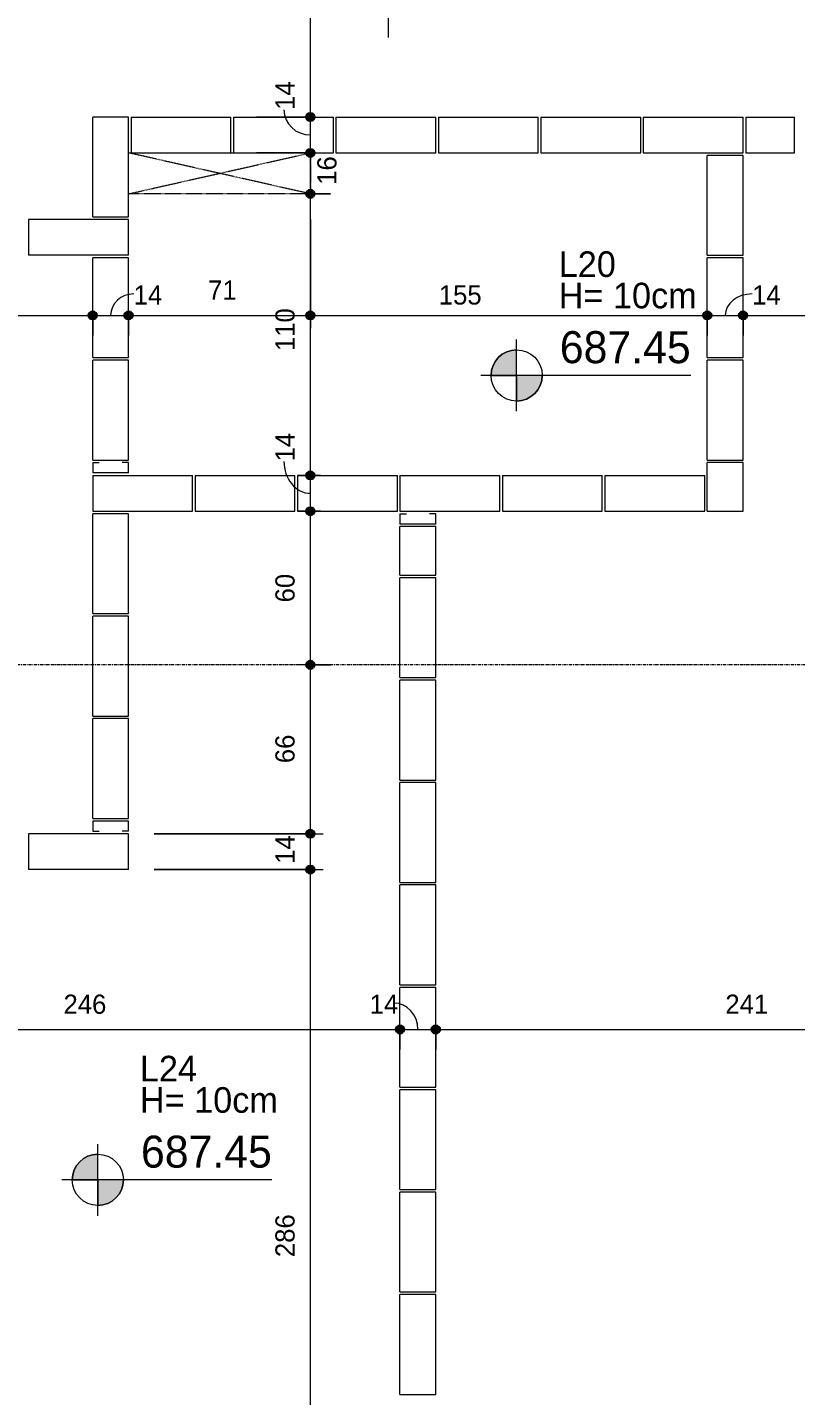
# Model space of a CAD drawing. Header units: centimetres. Extents: x 1490 to 17671, y -2277 to 8860.
# Drawn here: x 8254 to 8554, y -415 to 119 of the extents above; entities that cross this region are included whole.
import ezdxf

# ---------------------------------------------------------------- set-up
doc = ezdxf.new("R2010")
doc.units = ezdxf.units.CM
doc.linetypes.add('Linha de eixo', pattern=[2.2225, 1.27, -0.3175, 0.3175, -0.3175])
doc.linetypes.add('Projeção', pattern=[0.396875, 0.238125, -0.15875])
doc.layers.add('A-ANNO-DIMS-1', color=1, linetype='Continuous', lineweight=9, true_color=0xff0000)
doc.layers.add('A-DETL-GENF-4', color=251, linetype='Continuous', lineweight=9, true_color=0x515151)
for name, color, linetype, lineweight in [('A-ANNO-DIMS-50', 7, 'Continuous', 9), ('A-DETL-THIN', 7, 'Continuous', 9), ('A-FLOR-OVHD', 7, 'Projeção', 9), ('G-ANNO-TEXT', 7, 'Continuous', 9), ('S-BEAM', 7, 'Continuous', 9), ('S-BEAM-1', 7, 'Continuous', 13), ('S-GRID-1', 7, 'Linha de eixo', 9)]:
    doc.layers.add(name, color=color, linetype=linetype, lineweight=lineweight)
doc.styles.add('Bahnschrift_2', font='', dxfattribs={"height": 12.5})
doc.styles.add('Bahnschrift_7', font='', dxfattribs={"height": 10})
doc.styles.add('Bahnschrift_8', font='', dxfattribs={"height": 7.5})
doc.styles.get('Bahnschrift_2').set_extended_font_data('Bahnschrift')
doc.styles.get('Bahnschrift_7').set_extended_font_data('Bahnschrift')
doc.styles.get('Bahnschrift_8').set_extended_font_data('Bahnschrift')
doc.dimstyles.new('Linear_-_2_mm_Arial', dxfattribs={"dimscale": 30.48, "dimtxt": 8.33133, "dimasz": 0.393701, "dimexe": 0.164042, "dimexo": 0.328084, "dimgap": 0.131234, "dimtad": 1, "dimdec": 0, "dimzin": 0, "dimdsep": 46, "dimtxsty": 'Bahnschrift_8', "dimblk1": 'DOTSMALL', "dimblk2": 'DOTSMALL', "dimsah": 1, "dimcen": 0.09, "dimdle": 0.164042, "dimazin": 0, "dimtfac": 1, "dimtdec": 4, "dimtix": 1, "dimtmove": 0, "dimatfit": 3, "dimfxl": 1, "dimtvp": 1, "dimtolj": 1, "dimtzin": 0, "dimarcsym": 2})
doc.dimstyles.new('Linear_-_2_mm_Arial_1', dxfattribs={"dimscale": 30.48, "dimtxt": 8.33133, "dimasz": 0.393701, "dimexe": 0.164042, "dimexo": 0.328084, "dimgap": 0.131234, "dimtad": 1, "dimdec": 0, "dimzin": 0, "dimdsep": 46, "dimtxsty": 'Bahnschrift_8', "dimblk1": 'DOTSMALL', "dimblk2": 'DOTSMALL', "dimsah": 1, "dimcen": 0.09, "dimdle": 0.164042, "dimazin": 0, "dimtfac": 1, "dimtdec": 4, "dimtix": 1, "dimtmove": 1, "dimatfit": 3, "dimfxl": 1, "dimtvp": 1, "dimtolj": 1, "dimtzin": 0, "dimarcsym": 2})
doc.dimstyles.new('Linear_-_2_mm_Arial_2', dxfattribs={"dimscale": 30.48, "dimtxt": 8.33133, "dimasz": 0.393701, "dimexe": 0.164042, "dimexo": 0.328084, "dimgap": 0.131234, "dimtad": 1, "dimdec": 0, "dimzin": 0, "dimdsep": 46, "dimtxsty": 'Bahnschrift_8', "dimblk1": 'DOTSMALL', "dimblk2": 'DOTSMALL', "dimsah": 1, "dimcen": 0.09, "dimdle": 0.164042, "dimazin": 0, "dimtfac": 1, "dimtdec": 4, "dimtix": 1, "dimtmove": 2, "dimatfit": 3, "dimfxl": 1, "dimtvp": 1, "dimtolj": 1, "dimtzin": 0, "dimarcsym": 2})

# ---------------------------------------------------------------- blocks, each defined once
blk = doc.blocks.new('LEONE - BLOCO CANALETA 14X39X2 - LEONE - BLOCO CANALETA 14X39X19 2-2460880-FORMA DA COBERTURA')
at = {"layer": 'S-BEAM-1'}
for p, q in [((-19.5, 7), (19.5, 7)), ((-19.5, 7), (-19.5, -7)), ((19.5, -7), (19.5, 7)), ((-19.5, -7), (19.5, -7))]:
    blk.add_line(p, q, dxfattribs=at)
blk = doc.blocks.new('LEONE - BLOCO 14x04x19 - LEONE - BLOCO 14x04x19-533013-FORMA DA COBERTURA')
at = {"layer": 'S-BEAM-1'}
for p, q in [((1.5, 7), (-2.5, 7)), ((-2.5, -7), (-2.5, 7)), ((1.5, 7), (1.5, 4.5)), ((1.5, -7), (1.5, -4.5)), ((-2.5, -7), (1.5, -7))]:
    blk.add_line(p, q, dxfattribs=at)
blk = doc.blocks.new('LEONE - BLOCO CANALETA 14X19X19 - LEONE - BLOCO CANALETA 14X19X19-561206-FORMA DA COBERTURA')
at = {"layer": 'S-BEAM-1'}
for p, q in [((-9.5, 7), (9.5, 7)), ((-9.5, 7), (-9.5, -7)), ((9.5, -7), (9.5, 7)), ((-9.5, -7), (9.5, -7))]:
    blk.add_line(p, q, dxfattribs=at)
blk = doc.blocks.new('DIMBLOCK120-FORMA DA COBERTURA')
at = {"layer": 'A-ANNO-DIMS-50', "lineweight": 35, "true_color": 0xff0000}
h = blk.add_hatch(color=1, dxfattribs=at)
edge = h.paths.add_edge_path()
edge.add_arc((8169.29, 6.75), 1.5, 0, 360)
h = blk.add_hatch(color=1, dxfattribs=at)
edge = h.paths.add_edge_path()
edge.add_arc((8279.29, 6.75), 1.5, 0, 360)
at = {"layer": 'A-ANNO-DIMS-50', "color": 1, "true_color": 0xff0000}
for p, q in [((8169.29, -1.13), (8169.29, 11.75)), ((8279.29, -1.13), (8279.29, 11.75)), ((8169.29, 6.75), (8279.29, 6.75)), ((8169.29, 6.75), (8169.29, -1.13)), ((8279.29, 6.75), (8279.29, -1.13))]:
    blk.add_line(p, q, dxfattribs=at)
at = {"layer": 'A-ANNO-DIMS-50', "color": 1, "lineweight": 35, "true_color": 0xff0000}
for centre in [(8169.29, 6.75), (8279.29, 6.75)]:
    blk.add_circle(centre, 1.5, dxfattribs=at)
at = {"layer": 'A-ANNO-DIMS-50', "color": 0, "insert": (8217.86, 20.39), "char_height": 7.5, "width": 15.4508, "attachment_point": 1, "line_spacing_factor": 1.009858, "style": 'Bahnschrift_8'}
blk.add_mtext('110', dxfattribs=at)
blk = doc.blocks.new('_DotSmall')
at = {"color": 0, "linetype": 'ByBlock', "const_width": 0.5}
blk.add_lwpolyline([(-0.0625, 0, 1), (0.0625, 0, 1)], format="xyb", close=True, dxfattribs=at)
blk = doc.blocks.new('DIMBLOCK121-FORMA DA COBERTURA')
at = {"layer": 'A-ANNO-DIMS-50', "lineweight": 35, "true_color": 0xff0000}
h = blk.add_hatch(color=1, dxfattribs=at)
edge = h.paths.add_edge_path()
edge.add_arc((8279.29, 6.75), 1.5, 0, 360)
h = blk.add_hatch(color=1, dxfattribs=at)
edge = h.paths.add_edge_path()
edge.add_arc((8293.29, 6.75), 1.5, 0, 360)
at = {"layer": 'A-ANNO-DIMS-50', "color": 1, "true_color": 0xff0000}
for p, q in [((8279.29, -1.13), (8279.29, 11.75)), ((8293.29, -1.13), (8293.29, 11.75)), ((8279.29, 6.75), (8293.29, 6.75)), ((8279.29, 6.75), (8279.29, -1.13)), ((8293.29, 6.75), (8293.29, -1.13))]:
    blk.add_line(p, q, dxfattribs=at)
at = {"layer": 'A-ANNO-DIMS-50', "color": 1, "lineweight": 35, "true_color": 0xff0000}
for centre in [(8279.29, 6.75), (8293.29, 6.75)]:
    blk.add_circle(centre, 1.5, dxfattribs=at)
at = {"layer": 'A-ANNO-DIMS-50', "color": 1, "true_color": 0xff0000}
blk.add_ellipse((8295.3, 6.75), major_axis=(-9.01, 0), ratio=0.932092, start_param=4.712389, end_param=6.283185, dxfattribs=at)
at = {"layer": 'A-ANNO-DIMS-50', "color": 0, "insert": (8295.3, 18.48), "char_height": 7.5, "width": 11.3609, "attachment_point": 1, "line_spacing_factor": 1.009858, "style": 'Bahnschrift_8'}
blk.add_mtext('14', dxfattribs=at)
blk = doc.blocks.new('DIMBLOCK122-FORMA DA COBERTURA')
at = {"layer": 'A-ANNO-DIMS-50', "lineweight": 35, "true_color": 0xff0000}
h = blk.add_hatch(color=1, dxfattribs=at)
edge = h.paths.add_edge_path()
edge.add_arc((8293.29, 6.75), 1.5, 0, 360)
h = blk.add_hatch(color=1, dxfattribs=at)
edge = h.paths.add_edge_path()
edge.add_arc((8364.29, 6.75), 1.5, 0, 360)
at = {"layer": 'A-ANNO-DIMS-50', "color": 1, "true_color": 0xff0000}
for p, q in [((8364.29, 44.24), (8364.29, 1.75)), ((8364.29, 6.75), (8364.29, 44.24)), ((8293.29, -1.13), (8293.29, 11.75)), ((8293.29, 6.75), (8364.29, 6.75)), ((8293.29, 6.75), (8293.29, -1.13))]:
    blk.add_line(p, q, dxfattribs=at)
at = {"layer": 'A-ANNO-DIMS-50', "color": 1, "lineweight": 35, "true_color": 0xff0000}
for centre in [(8293.29, 6.75), (8364.29, 6.75)]:
    blk.add_circle(centre, 1.5, dxfattribs=at)
at = {"layer": 'A-ANNO-DIMS-50', "color": 0, "insert": (8324.37, 20.39), "char_height": 7.5, "width": 10.6035, "attachment_point": 1, "line_spacing_factor": 1.009858, "style": 'Bahnschrift_8'}
blk.add_mtext('71', dxfattribs=at)
blk = doc.blocks.new('DIMBLOCK123-FORMA DA COBERTURA')
at = {"layer": 'A-ANNO-DIMS-50', "lineweight": 35, "true_color": 0xff0000}
h = blk.add_hatch(color=1, dxfattribs=at)
edge = h.paths.add_edge_path()
edge.add_arc((8364.29, 6.75), 1.5, 0, 360)
h = blk.add_hatch(color=1, dxfattribs=at)
edge = h.paths.add_edge_path()
edge.add_arc((8519.29, 6.75), 1.5, 0, 360)
at = {"layer": 'A-ANNO-DIMS-50', "color": 1, "true_color": 0xff0000}
for p, q in [((8364.29, 44.24), (8364.29, 1.75)), ((8364.29, 6.75), (8364.29, 44.24)), ((8519.29, -1.13), (8519.29, 11.75)), ((8364.29, 6.75), (8519.29, 6.75)), ((8519.29, 6.75), (8519.29, -1.13))]:
    blk.add_line(p, q, dxfattribs=at)
at = {"layer": 'A-ANNO-DIMS-50', "color": 1, "lineweight": 35, "true_color": 0xff0000}
for centre in [(8364.29, 6.75), (8519.29, 6.75)]:
    blk.add_circle(centre, 1.5, dxfattribs=at)
at = {"layer": 'A-ANNO-DIMS-50', "color": 0, "insert": (8414.45, 18.48), "char_height": 7.5, "width": 17.8745, "attachment_point": 1, "line_spacing_factor": 1.009858, "style": 'Bahnschrift_8'}
blk.add_mtext('155', dxfattribs=at)
blk = doc.blocks.new('DIMBLOCK124-FORMA DA COBERTURA')
at = {"layer": 'A-ANNO-DIMS-50', "lineweight": 35, "true_color": 0xff0000}
h = blk.add_hatch(color=1, dxfattribs=at)
edge = h.paths.add_edge_path()
edge.add_arc((8519.29, 6.75), 1.5, 0, 360)
h = blk.add_hatch(color=1, dxfattribs=at)
edge = h.paths.add_edge_path()
edge.add_arc((8533.29, 6.75), 1.5, 0, 360)
at = {"layer": 'A-ANNO-DIMS-50', "color": 1, "true_color": 0xff0000}
for p, q in [((8519.29, -1.13), (8519.29, 11.75)), ((8533.29, -1.13), (8533.29, 11.75)), ((8519.29, 6.75), (8533.29, 6.75)), ((8519.29, 6.75), (8519.29, -1.13)), ((8533.29, 6.75), (8533.29, -1.13))]:
    blk.add_line(p, q, dxfattribs=at)
at = {"layer": 'A-ANNO-DIMS-50', "color": 1, "lineweight": 35, "true_color": 0xff0000}
for centre in [(8519.29, 6.75), (8533.29, 6.75)]:
    blk.add_circle(centre, 1.5, dxfattribs=at)
at = {"layer": 'A-ANNO-DIMS-50', "color": 1, "true_color": 0xff0000}
blk.add_ellipse((8536.82, 6.75), major_axis=(-10.53, 0), ratio=0.797517, start_param=4.712389, end_param=6.283185, dxfattribs=at)
at = {"layer": 'A-ANNO-DIMS-50', "color": 0, "insert": (8536.82, 18.48), "char_height": 7.5, "width": 11.3609, "attachment_point": 1, "line_spacing_factor": 1.009858, "style": 'Bahnschrift_8'}
blk.add_mtext('14', dxfattribs=at)
blk = doc.blocks.new('DIMBLOCK125-FORMA DA COBERTURA')
at = {"layer": 'A-ANNO-DIMS-50', "lineweight": 35, "true_color": 0xff0000}
h = blk.add_hatch(color=1, dxfattribs=at)
edge = h.paths.add_edge_path()
edge.add_arc((8533.29, 6.75), 1.5, 0, 360)
h = blk.add_hatch(color=1, dxfattribs=at)
edge = h.paths.add_edge_path()
edge.add_arc((8904.29, 6.75), 1.5, 0, 360)
at = {"layer": 'A-ANNO-DIMS-50', "color": 1, "true_color": 0xff0000}
for p, q in [((8904.29, 35.24), (8904.29, 1.75)), ((8904.29, 6.75), (8904.29, 35.24)), ((8533.29, -1.13), (8533.29, 11.75)), ((8533.29, 6.75), (8904.29, 6.75)), ((8533.29, 6.75), (8533.29, -1.13))]:
    blk.add_line(p, q, dxfattribs=at)
at = {"layer": 'A-ANNO-DIMS-50', "color": 1, "lineweight": 35, "true_color": 0xff0000}
for centre in [(8533.29, 6.75), (8904.29, 6.75)]:
    blk.add_circle(centre, 1.5, dxfattribs=at)
at = {"layer": 'A-ANNO-DIMS-50', "color": 0, "insert": (8711.6, 20.39), "char_height": 7.5, "width": 17.2686, "attachment_point": 1, "line_spacing_factor": 1.009858, "style": 'Bahnschrift_8'}
blk.add_mtext('371', dxfattribs=at)
blk = doc.blocks.new('DIMBLOCK143-FORMA DA COBERTURA')
at = {"layer": 'A-ANNO-DIMS-50', "lineweight": 35, "true_color": 0xff0000}
h = blk.add_hatch(color=1, dxfattribs=at)
edge = h.paths.add_edge_path()
edge.add_arc((8153.29, -272.22), 1.5, 0, 360)
h = blk.add_hatch(color=1, dxfattribs=at)
edge = h.paths.add_edge_path()
edge.add_arc((8399.29, -272.22), 1.5, 0, 360)
at = {"layer": 'A-ANNO-DIMS-50', "color": 1, "true_color": 0xff0000}
for p, q in [((8153.29, -285.76), (8153.29, -267.22)), ((8399.29, -280.1), (8399.29, -267.22)), ((8153.29, -272.22), (8399.29, -272.22)), ((8153.29, -272.22), (8153.29, -285.76)), ((8399.29, -272.22), (8399.29, -280.1))]:
    blk.add_line(p, q, dxfattribs=at)
at = {"layer": 'A-ANNO-DIMS-50', "color": 1, "lineweight": 35, "true_color": 0xff0000}
for centre in [(8153.29, -272.22), (8399.29, -272.22)]:
    blk.add_circle(centre, 1.5, dxfattribs=at)
at = {"layer": 'A-ANNO-DIMS-50', "color": 0, "insert": (8267.9, -258.58), "char_height": 7.5, "width": 20.1467, "attachment_point": 1, "line_spacing_factor": 1.009858, "style": 'Bahnschrift_8'}
blk.add_mtext('246', dxfattribs=at)
blk = doc.blocks.new('DIMBLOCK144-FORMA DA COBERTURA')
at = {"layer": 'A-ANNO-DIMS-50', "lineweight": 35, "true_color": 0xff0000}
h = blk.add_hatch(color=1, dxfattribs=at)
edge = h.paths.add_edge_path()
edge.add_arc((8399.29, -272.22), 1.5, 0, 360)
h = blk.add_hatch(color=1, dxfattribs=at)
edge = h.paths.add_edge_path()
edge.add_arc((8413.29, -272.22), 1.5, 0, 360)
at = {"layer": 'A-ANNO-DIMS-50', "color": 1, "true_color": 0xff0000}
for p, q in [((8399.29, -280.1), (8399.29, -267.22)), ((8413.29, -280.1), (8413.29, -267.22)), ((8399.29, -272.22), (8413.29, -272.22)), ((8399.29, -272.22), (8399.29, -280.1)), ((8413.29, -272.22), (8413.29, -280.1))]:
    blk.add_line(p, q, dxfattribs=at)
at = {"layer": 'A-ANNO-DIMS-50', "color": 1, "lineweight": 35, "true_color": 0xff0000}
for centre in [(8399.29, -272.22), (8413.29, -272.22)]:
    blk.add_circle(centre, 1.5, dxfattribs=at)
at = {"layer": 'A-ANNO-DIMS-50', "color": 1, "true_color": 0xff0000}
blk.add_ellipse((8396.91, -272.22), major_axis=(0, 10.31), ratio=0.909542, start_param=4.712389, end_param=6.283185, dxfattribs=at)
at = {"layer": 'A-ANNO-DIMS-50', "color": 0, "insert": (8387.45, -258.58), "char_height": 7.5, "width": 11.3609, "attachment_point": 1, "line_spacing_factor": 1.009858, "style": 'Bahnschrift_8'}
blk.add_mtext('14', dxfattribs=at)
blk = doc.blocks.new('DIMBLOCK145-FORMA DA COBERTURA')
at = {"layer": 'A-ANNO-DIMS-50', "lineweight": 35, "true_color": 0xff0000}
h = blk.add_hatch(color=1, dxfattribs=at)
edge = h.paths.add_edge_path()
edge.add_arc((8413.29, -272.22), 1.5, 0, 360)
h = blk.add_hatch(color=1, dxfattribs=at)
edge = h.paths.add_edge_path()
edge.add_arc((8654.29, -272.22), 1.5, 0, 360)
at = {"layer": 'A-ANNO-DIMS-50', "color": 1, "true_color": 0xff0000}
for p, q in [((8413.29, -280.1), (8413.29, -267.22)), ((8654.29, -280.1), (8654.29, -267.22)), ((8413.29, -272.22), (8654.29, -272.22)), ((8413.29, -272.22), (8413.29, -280.1)), ((8654.29, -272.22), (8654.29, -280.1))]:
    blk.add_line(p, q, dxfattribs=at)
at = {"layer": 'A-ANNO-DIMS-50', "color": 1, "lineweight": 35, "true_color": 0xff0000}
for centre in [(8413.29, -272.22), (8654.29, -272.22)]:
    blk.add_circle(centre, 1.5, dxfattribs=at)
at = {"layer": 'A-ANNO-DIMS-50', "color": 0, "insert": (8526.35, -258.58), "char_height": 7.5, "width": 17.8745, "attachment_point": 1, "line_spacing_factor": 1.009858, "style": 'Bahnschrift_8'}
blk.add_mtext('241', dxfattribs=at)
blk = doc.blocks.new('DIMBLOCK205-FORMA DA COBERTURA')
at = {"layer": 'A-ANNO-DIMS-50', "lineweight": 35, "true_color": 0xff0000}
h = blk.add_hatch(color=1, dxfattribs=at)
edge = h.paths.add_edge_path()
edge.add_arc((8364.29, -209.76), 1.5, 0, 360)
h = blk.add_hatch(color=1, dxfattribs=at)
edge = h.paths.add_edge_path()
edge.add_arc((8364.29, -495.76), 1.5, 0, 360)
at = {"layer": 'A-ANNO-DIMS-50', "color": 1, "true_color": 0xff0000}
for p, q in [((8303.29, -209.76), (8369.29, -209.76)), ((8364.29, -209.76), (8303.29, -209.76)), ((8364.29, -500.76), (8364.29, -209.76)), ((8372.17, -495.76), (8359.29, -495.76)), ((8364.29, -495.76), (8372.17, -495.76))]:
    blk.add_line(p, q, dxfattribs=at)
at = {"layer": 'A-ANNO-DIMS-50', "color": 1, "lineweight": 35, "true_color": 0xff0000}
for centre in [(8364.29, -209.76), (8364.29, -495.76)]:
    blk.add_circle(centre, 1.5, dxfattribs=at)
at = {"layer": 'A-ANNO-DIMS-50', "color": 0, "insert": (8350.64, -361.15), "char_height": 7.5, "width": 20.1467, "attachment_point": 1, "rotation": 90, "line_spacing_factor": 1.009858, "style": 'Bahnschrift_8'}
blk.add_mtext('286', dxfattribs=at)
blk = doc.blocks.new('DIMBLOCK206-FORMA DA COBERTURA')
at = {"layer": 'A-ANNO-DIMS-50', "lineweight": 35, "true_color": 0xff0000}
h = blk.add_hatch(color=1, dxfattribs=at)
edge = h.paths.add_edge_path()
edge.add_arc((8364.29, -195.76), 1.5, 0, 360)
h = blk.add_hatch(color=1, dxfattribs=at)
edge = h.paths.add_edge_path()
edge.add_arc((8364.29, -209.76), 1.5, 0, 360)
at = {"layer": 'A-ANNO-DIMS-50', "color": 1, "true_color": 0xff0000}
for p, q in [((8303.29, -195.76), (8369.29, -195.76)), ((8364.29, -195.76), (8303.29, -195.76)), ((8364.29, -209.76), (8364.29, -195.76)), ((8303.29, -209.76), (8369.29, -209.76)), ((8364.29, -209.76), (8303.29, -209.76))]:
    blk.add_line(p, q, dxfattribs=at)
at = {"layer": 'A-ANNO-DIMS-50', "color": 1, "lineweight": 35, "true_color": 0xff0000}
for centre in [(8364.29, -195.76), (8364.29, -209.76)]:
    blk.add_circle(centre, 1.5, dxfattribs=at)
at = {"layer": 'A-ANNO-DIMS-50', "color": 0, "insert": (8350.64, -207.49), "char_height": 7.5, "width": 11.3609, "attachment_point": 1, "rotation": 90, "line_spacing_factor": 1.009858, "style": 'Bahnschrift_8'}
blk.add_mtext('14', dxfattribs=at)
blk = doc.blocks.new('DIMBLOCK207-FORMA DA COBERTURA')
at = {"layer": 'A-ANNO-DIMS-50', "lineweight": 35, "true_color": 0xff0000}
h = blk.add_hatch(color=1, dxfattribs=at)
edge = h.paths.add_edge_path()
edge.add_arc((8364.29, -129.76), 1.5, 0, 360)
h = blk.add_hatch(color=1, dxfattribs=at)
edge = h.paths.add_edge_path()
edge.add_arc((8364.29, -195.76), 1.5, 0, 360)
at = {"layer": 'A-ANNO-DIMS-50', "color": 1, "true_color": 0xff0000}
for p, q in [((8372.17, -129.76), (8359.29, -129.76)), ((8364.29, -195.76), (8364.29, -129.76)), ((8364.29, -129.76), (8372.17, -129.76)), ((8303.29, -195.76), (8369.29, -195.76)), ((8364.29, -195.76), (8303.29, -195.76))]:
    blk.add_line(p, q, dxfattribs=at)
at = {"layer": 'A-ANNO-DIMS-50', "color": 1, "lineweight": 35, "true_color": 0xff0000}
for centre in [(8364.29, -129.76), (8364.29, -195.76)]:
    blk.add_circle(centre, 1.5, dxfattribs=at)
at = {"layer": 'A-ANNO-DIMS-50', "color": 0, "insert": (8350.64, -168.18), "char_height": 7.5, "width": 13.0272, "attachment_point": 1, "rotation": 90, "line_spacing_factor": 1.009858, "style": 'Bahnschrift_8'}
blk.add_mtext('66', dxfattribs=at)
blk = doc.blocks.new('DIMBLOCK208-FORMA DA COBERTURA')
at = {"layer": 'A-ANNO-DIMS-50', "lineweight": 35, "true_color": 0xff0000}
h = blk.add_hatch(color=1, dxfattribs=at)
edge = h.paths.add_edge_path()
edge.add_arc((8364.29, -69.76), 1.5, 0, 360)
h = blk.add_hatch(color=1, dxfattribs=at)
edge = h.paths.add_edge_path()
edge.add_arc((8364.29, -129.76), 1.5, 0, 360)
at = {"layer": 'A-ANNO-DIMS-50', "color": 1, "true_color": 0xff0000}
for p, q in [((8368.29, -69.76), (8359.29, -69.76)), ((8364.29, -129.76), (8364.29, -69.76)), ((8364.29, -69.76), (8368.29, -69.76)), ((8372.17, -129.76), (8359.29, -129.76)), ((8364.29, -129.76), (8372.17, -129.76))]:
    blk.add_line(p, q, dxfattribs=at)
at = {"layer": 'A-ANNO-DIMS-50', "color": 1, "lineweight": 35, "true_color": 0xff0000}
for centre in [(8364.29, -69.76), (8364.29, -129.76)]:
    blk.add_circle(centre, 1.5, dxfattribs=at)
at = {"layer": 'A-ANNO-DIMS-50', "color": 0, "insert": (8350.64, -105.37), "char_height": 7.5, "width": 13.4816, "attachment_point": 1, "rotation": 90, "line_spacing_factor": 1.009858, "style": 'Bahnschrift_8'}
blk.add_mtext('60', dxfattribs=at)
blk = doc.blocks.new('DIMBLOCK209-FORMA DA COBERTURA')
at = {"layer": 'A-ANNO-DIMS-50', "lineweight": 35, "true_color": 0xff0000}
h = blk.add_hatch(color=1, dxfattribs=at)
edge = h.paths.add_edge_path()
edge.add_arc((8364.29, -55.76), 1.5, 0, 360)
h = blk.add_hatch(color=1, dxfattribs=at)
edge = h.paths.add_edge_path()
edge.add_arc((8364.29, -69.76), 1.5, 0, 360)
at = {"layer": 'A-ANNO-DIMS-50', "color": 1, "true_color": 0xff0000}
for p, q in [((8368.29, -55.76), (8359.29, -55.76)), ((8364.29, -69.76), (8364.29, -55.76)), ((8364.29, -55.76), (8368.29, -55.76)), ((8368.29, -69.76), (8359.29, -69.76)), ((8364.29, -69.76), (8368.29, -69.76))]:
    blk.add_line(p, q, dxfattribs=at)
at = {"layer": 'A-ANNO-DIMS-50', "color": 1, "lineweight": 35, "true_color": 0xff0000}
for centre in [(8364.29, -55.76), (8364.29, -69.76)]:
    blk.add_circle(centre, 1.5, dxfattribs=at)
at = {"layer": 'A-ANNO-DIMS-50', "color": 1, "true_color": 0xff0000}
blk.add_ellipse((8364.29, -50.28), major_axis=(0, 12.48), ratio=0.826189, start_param=1.570796, end_param=3.141593, dxfattribs=at)
at = {"layer": 'A-ANNO-DIMS-50', "color": 0, "insert": (8350.64, -50.28), "char_height": 7.5, "width": 11.3609, "attachment_point": 1, "rotation": 90, "line_spacing_factor": 1.009858, "style": 'Bahnschrift_8'}
blk.add_mtext('14', dxfattribs=at)
blk = doc.blocks.new('DIMBLOCK210-FORMA DA COBERTURA')
at = {"layer": 'A-ANNO-DIMS-50', "lineweight": 35, "true_color": 0xff0000}
h = blk.add_hatch(color=1, dxfattribs=at)
edge = h.paths.add_edge_path()
edge.add_arc((8364.29, 54.24), 1.5, 0, 360)
h = blk.add_hatch(color=1, dxfattribs=at)
edge = h.paths.add_edge_path()
edge.add_arc((8364.29, -55.76), 1.5, 0, 360)
at = {"layer": 'A-ANNO-DIMS-50', "color": 1, "true_color": 0xff0000}
for p, q in [((8372.17, 54.24), (8359.29, 54.24)), ((8364.29, -55.76), (8364.29, 54.24)), ((8364.29, 54.24), (8372.17, 54.24)), ((8368.29, -55.76), (8359.29, -55.76)), ((8364.29, -55.76), (8368.29, -55.76))]:
    blk.add_line(p, q, dxfattribs=at)
at = {"layer": 'A-ANNO-DIMS-50', "color": 1, "lineweight": 35, "true_color": 0xff0000}
for centre in [(8364.29, 54.24), (8364.29, -55.76)]:
    blk.add_circle(centre, 1.5, dxfattribs=at)
at = {"layer": 'A-ANNO-DIMS-50', "color": 0, "insert": (8350.64, -7.19), "char_height": 7.5, "width": 15.4508, "attachment_point": 1, "rotation": 90, "line_spacing_factor": 1.009858, "style": 'Bahnschrift_8'}
blk.add_mtext('110', dxfattribs=at)
blk = doc.blocks.new('DIMBLOCK211-FORMA DA COBERTURA')
at = {"layer": 'A-ANNO-DIMS-50', "lineweight": 35, "true_color": 0xff0000}
h = blk.add_hatch(color=1, dxfattribs=at)
edge = h.paths.add_edge_path()
edge.add_arc((8364.29, 70.24), 1.5, 0, 360)
h = blk.add_hatch(color=1, dxfattribs=at)
edge = h.paths.add_edge_path()
edge.add_arc((8364.29, 54.24), 1.5, 0, 360)
at = {"layer": 'A-ANNO-DIMS-50', "color": 1, "true_color": 0xff0000}
for p, q in [((8343.29, 70.24), (8369.29, 70.24)), ((8364.29, 70.24), (8343.29, 70.24)), ((8364.29, 54.24), (8364.29, 70.24)), ((8372.17, 54.24), (8359.29, 54.24)), ((8364.29, 54.24), (8372.17, 54.24))]:
    blk.add_line(p, q, dxfattribs=at)
at = {"layer": 'A-ANNO-DIMS-50', "color": 1, "lineweight": 35, "true_color": 0xff0000}
for centre in [(8364.29, 70.24), (8364.29, 54.24)]:
    blk.add_circle(centre, 1.5, dxfattribs=at)
at = {"layer": 'A-ANNO-DIMS-50', "color": 0, "insert": (8367, 57.76), "char_height": 7.5, "width": 10.755, "attachment_point": 1, "rotation": 90, "line_spacing_factor": 1.009858, "style": 'Bahnschrift_8'}
blk.add_mtext('16', dxfattribs=at)
blk = doc.blocks.new('DIMBLOCK212-FORMA DA COBERTURA')
at = {"layer": 'A-ANNO-DIMS-50', "lineweight": 35, "true_color": 0xff0000}
h = blk.add_hatch(color=1, dxfattribs=at)
edge = h.paths.add_edge_path()
edge.add_arc((8364.29, 84.24), 1.5, 0, 360)
h = blk.add_hatch(color=1, dxfattribs=at)
edge = h.paths.add_edge_path()
edge.add_arc((8364.29, 70.24), 1.5, 0, 360)
at = {"layer": 'A-ANNO-DIMS-50', "color": 1, "true_color": 0xff0000}
for p, q in [((8343.29, 84.24), (8369.29, 84.24)), ((8364.29, 84.24), (8343.29, 84.24)), ((8364.29, 70.24), (8364.29, 84.24)), ((8343.29, 70.24), (8369.29, 70.24)), ((8364.29, 70.24), (8343.29, 70.24))]:
    blk.add_line(p, q, dxfattribs=at)
at = {"layer": 'A-ANNO-DIMS-50', "color": 1, "lineweight": 35, "true_color": 0xff0000}
for centre in [(8364.29, 84.24), (8364.29, 70.24)]:
    blk.add_circle(centre, 1.5, dxfattribs=at)
at = {"layer": 'A-ANNO-DIMS-50', "color": 1, "true_color": 0xff0000}
blk.add_ellipse((8364.29, 87.01), major_axis=(-10.31, 0), ratio=0.947081, start_param=0, end_param=1.570796, dxfattribs=at)
at = {"layer": 'A-ANNO-DIMS-50', "color": 0, "insert": (8350.64, 87.01), "char_height": 7.5, "width": 11.3609, "attachment_point": 1, "rotation": 90, "line_spacing_factor": 1.009858, "style": 'Bahnschrift_8'}
blk.add_mtext('14', dxfattribs=at)
blk = doc.blocks.new('DIMBLOCK213-FORMA DA COBERTURA')
at = {"layer": 'A-ANNO-DIMS-50', "lineweight": 35, "true_color": 0xff0000}
h = blk.add_hatch(color=1, dxfattribs=at)
edge = h.paths.add_edge_path()
edge.add_arc((8364.29, 210.24), 1.5, 0, 360)
h = blk.add_hatch(color=1, dxfattribs=at)
edge = h.paths.add_edge_path()
edge.add_arc((8364.29, 84.24), 1.5, 0, 360)
at = {"layer": 'A-ANNO-DIMS-50', "color": 1, "true_color": 0xff0000}
for p, q in [((8338.29, 210.24), (8369.29, 210.24)), ((8364.29, 210.24), (8338.29, 210.24)), ((8364.29, 84.24), (8364.29, 210.24)), ((8343.29, 84.24), (8369.29, 84.24)), ((8364.29, 84.24), (8343.29, 84.24))]:
    blk.add_line(p, q, dxfattribs=at)
at = {"layer": 'A-ANNO-DIMS-50', "color": 1, "lineweight": 35, "true_color": 0xff0000}
for centre in [(8364.29, 210.24), (8364.29, 84.24)]:
    blk.add_circle(centre, 1.5, dxfattribs=at)
at = {"layer": 'A-ANNO-DIMS-50', "color": 0, "insert": (8350.64, 140.05), "char_height": 7.5, "width": 17.2686, "attachment_point": 1, "rotation": 90, "line_spacing_factor": 1.009858, "style": 'Bahnschrift_8'}
blk.add_mtext('126', dxfattribs=at)

msp = doc.modelspace()

# ---------------------------------------------------------------- hatches: boundary and pattern name
at = {"layer": 'A-DETL-GENF-4'}
for points in [[(8435.19, -16.7), (8444.85, -16.7), (8444.85, -6.7), (8442.26, -7.04), (8439.85, -8.04), (8437.77, -9.63), (8436.19, -11.7), (8435.19, -14.11), (8434.85, -16.7)], [(8444.85, -26.7), (8447.43, -26.36), (8449.85, -25.36), (8451.92, -23.77), (8453.51, -21.7), (8454.5, -19.29), (8454.85, -16.7), (8444.85, -16.7), (8444.85, -26.36)], [(8271.63, -330.97), (8281.29, -330.97), (8281.29, -320.97), (8278.7, -321.31), (8276.29, -322.31), (8274.22, -323.9), (8272.63, -325.97), (8271.63, -328.38), (8271.29, -330.97)], [(8281.29, -340.97), (8283.88, -340.63), (8286.29, -339.63), (8288.36, -338.04), (8289.95, -335.97), (8290.95, -333.56), (8291.29, -330.97), (8281.29, -330.97), (8281.29, -340.63)]]:
    msp.add_hatch(color=256, dxfattribs=at).paths.add_polyline_path(points)

# ---------------------------------------------------------------- linework, layer by layer
at = {"layer": 'A-DETL-THIN'}
for p, q in [((8394.85, 115.3), (8394.85, 143.3)), ((8444.85, -30.7), (8444.85, -2.7)), ((8444.85, -16.7), (8444.85, -6.7)), ((8512.85, -16.7), (8430.85, -16.7)), ((8434.85, -16.7), (8444.85, -16.7)), ((8454.85, -16.7), (8444.85, -16.7)), ((8444.85, -16.7), (8444.85, -26.7)), ((8281.29, -344.97), (8281.29, -316.97)), ((8281.29, -330.97), (8281.29, -320.97)), ((8349.29, -330.97), (8267.29, -330.97)), ((8271.29, -330.97), (8281.29, -330.97)), ((8291.29, -330.97), (8281.29, -330.97)), ((8281.29, -330.97), (8281.29, -340.97))]:
    msp.add_line(p, q, dxfattribs=at)
for centre in [(8444.85, -16.7), (8281.29, -330.97)]:
    msp.add_circle(centre, 10, dxfattribs=at)
for centre, start, end in [((8444.85, -16.7), 90, 180), ((8444.85, -16.7), 270, 360), ((8281.29, -330.97), 90, 180), ((8281.29, -330.97), 270, 0)]:
    msp.add_arc(centre, 10, start, end, dxfattribs=at)
at = {"layer": 'A-FLOR-OVHD'}
for p, q in [((8293.29, 54.01), (8293.29, 70.48)), ((8293.29, 70.24), (8364.29, 70.24)), ((8293.29, 54.24), (8364.29, 70.24)), ((8364.29, 54.24), (8293.29, 70.24)), ((8364.29, 70.24), (8364.29, 54.24)), ((8364.29, 54.24), (8293.29, 54.24))]:
    msp.add_line(p, q, dxfattribs=at)
at = {"layer": 'S-GRID-1'}
msp.add_line((9984.56, -129.76), (6975.25, -129.76), dxfattribs=at)

# ---------------------------------------------------------------- block references
at = {"layer": 'S-BEAM'}
for name, p, rotation in [('LEONE - BLOCO CANALETA 14X39X2 - LEONE - BLOCO CANALETA 14X39X19 2-2460880-FORMA DA COBERTURA', (8286.29, 64.74), 89.9999999999999), ('LEONE - BLOCO CANALETA 14X39X2 - LEONE - BLOCO CANALETA 14X39X19 2-2460880-FORMA DA COBERTURA', (8526.29, 49.74), 89.9999999999999), ('LEONE - BLOCO CANALETA 14X39X2 - LEONE - BLOCO CANALETA 14X39X19 2-2460880-FORMA DA COBERTURA', (8273.79, 37.24), 180), ('LEONE - BLOCO CANALETA 14X39X2 - LEONE - BLOCO CANALETA 14X39X19 2-2460880-FORMA DA COBERTURA', (8286.29, 9.74), 89.9999999999999), ('LEONE - BLOCO CANALETA 14X39X2 - LEONE - BLOCO CANALETA 14X39X19 2-2460880-FORMA DA COBERTURA', (8526.29, 9.74), 89.9999999999999), ('LEONE - BLOCO CANALETA 14X39X2 - LEONE - BLOCO CANALETA 14X39X19 2-2460880-FORMA DA COBERTURA', (8286.29, -30.26), 89.9999999999999), ('LEONE - BLOCO CANALETA 14X39X2 - LEONE - BLOCO CANALETA 14X39X19 2-2460880-FORMA DA COBERTURA', (8526.29, -30.26), 89.9999999999999), ('LEONE - BLOCO 14x04x19 - LEONE - BLOCO 14x04x19-533013-FORMA DA COBERTURA', (8286.29, -52.26), 89.9999999999999), ('LEONE - BLOCO CANALETA 14X19X19 - LEONE - BLOCO CANALETA 14X19X19-561206-FORMA DA COBERTURA', (8526.29, -60.26), 89.9999999999999), ('LEONE - BLOCO CANALETA 14X39X2 - LEONE - BLOCO CANALETA 14X39X19 2-2460880-FORMA DA COBERTURA', (8286.29, -90.26), 89.9999999999999), ('LEONE - BLOCO 14x04x19 - LEONE - BLOCO 14x04x19-533013-FORMA DA COBERTURA', (8406.29, -72.26), 89.9999999999999), ('LEONE - BLOCO CANALETA 14X19X19 - LEONE - BLOCO CANALETA 14X19X19-561206-FORMA DA COBERTURA', (8406.29, -85.26), 89.9999999999999), ('LEONE - BLOCO CANALETA 14X39X2 - LEONE - BLOCO CANALETA 14X39X19 2-2460880-FORMA DA COBERTURA', (8406.29, -115.26), 89.9999999999999), ('LEONE - BLOCO CANALETA 14X39X2 - LEONE - BLOCO CANALETA 14X39X19 2-2460880-FORMA DA COBERTURA', (8286.29, -130.26), 89.9999999999999), ('LEONE - BLOCO CANALETA 14X39X2 - LEONE - BLOCO CANALETA 14X39X19 2-2460880-FORMA DA COBERTURA', (8406.29, -155.26), 89.9999999999999), ('LEONE - BLOCO CANALETA 14X39X2 - LEONE - BLOCO CANALETA 14X39X19 2-2460880-FORMA DA COBERTURA', (8286.29, -170.26), 89.9999999999999), ('LEONE - BLOCO CANALETA 14X39X2 - LEONE - BLOCO CANALETA 14X39X19 2-2460880-FORMA DA COBERTURA', (8406.29, -195.26), 89.9999999999999), ('LEONE - BLOCO 14x04x19 - LEONE - BLOCO 14x04x19-533013-FORMA DA COBERTURA', (8286.29, -193.26), 269.9999999999997), ('LEONE - BLOCO CANALETA 14X39X2 - LEONE - BLOCO CANALETA 14X39X19 2-2460880-FORMA DA COBERTURA', (8273.79, -202.76), 180), ('LEONE - BLOCO CANALETA 14X39X2 - LEONE - BLOCO CANALETA 14X39X19 2-2460880-FORMA DA COBERTURA', (8406.29, -235.26), 89.9999999999999), ('LEONE - BLOCO CANALETA 14X39X2 - LEONE - BLOCO CANALETA 14X39X19 2-2460880-FORMA DA COBERTURA', (8406.29, -275.26), 89.9999999999999), ('LEONE - BLOCO CANALETA 14X39X2 - LEONE - BLOCO CANALETA 14X39X19 2-2460880-FORMA DA COBERTURA', (8406.29, -315.26), 89.9999999999999), ('LEONE - BLOCO CANALETA 14X39X2 - LEONE - BLOCO CANALETA 14X39X19 2-2460880-FORMA DA COBERTURA', (8406.29, -355.26), 89.9999999999999), ('LEONE - BLOCO CANALETA 14X39X2 - LEONE - BLOCO CANALETA 14X39X19 2-2460880-FORMA DA COBERTURA', (8406.29, -395.26), 89.9999999999999)]:
    msp.add_blockref(name, p, dxfattribs=dict(at, rotation=rotation))
for name, p in [('LEONE - BLOCO CANALETA 14X39X2 - LEONE - BLOCO CANALETA 14X39X19 2-2460880-FORMA DA COBERTURA', (8313.79, 77.24)), ('LEONE - BLOCO CANALETA 14X39X2 - LEONE - BLOCO CANALETA 14X39X19 2-2460880-FORMA DA COBERTURA', (8353.79, 77.24)), ('LEONE - BLOCO CANALETA 14X39X2 - LEONE - BLOCO CANALETA 14X39X19 2-2460880-FORMA DA COBERTURA', (8393.79, 77.24)), ('LEONE - BLOCO CANALETA 14X39X2 - LEONE - BLOCO CANALETA 14X39X19 2-2460880-FORMA DA COBERTURA', (8433.79, 77.24)), ('LEONE - BLOCO CANALETA 14X39X2 - LEONE - BLOCO CANALETA 14X39X19 2-2460880-FORMA DA COBERTURA', (8473.79, 77.24)), ('LEONE - BLOCO CANALETA 14X39X2 - LEONE - BLOCO CANALETA 14X39X19 2-2460880-FORMA DA COBERTURA', (8513.79, 77.24)), ('LEONE - BLOCO CANALETA 14X19X19 - LEONE - BLOCO CANALETA 14X19X19-561206-FORMA DA COBERTURA', (8543.79, 77.24)), ('LEONE - BLOCO CANALETA 14X39X2 - LEONE - BLOCO CANALETA 14X39X19 2-2460880-FORMA DA COBERTURA', (8298.79, -62.76)), ('LEONE - BLOCO CANALETA 14X39X2 - LEONE - BLOCO CANALETA 14X39X19 2-2460880-FORMA DA COBERTURA', (8338.79, -62.76)), ('LEONE - BLOCO CANALETA 14X39X2 - LEONE - BLOCO CANALETA 14X39X19 2-2460880-FORMA DA COBERTURA', (8378.79, -62.76)), ('LEONE - BLOCO CANALETA 14X39X2 - LEONE - BLOCO CANALETA 14X39X19 2-2460880-FORMA DA COBERTURA', (8418.79, -62.76)), ('LEONE - BLOCO CANALETA 14X39X2 - LEONE - BLOCO CANALETA 14X39X19 2-2460880-FORMA DA COBERTURA', (8458.79, -62.76)), ('LEONE - BLOCO CANALETA 14X39X2 - LEONE - BLOCO CANALETA 14X39X19 2-2460880-FORMA DA COBERTURA', (8498.79, -62.76))]:
    msp.add_blockref(name, p, dxfattribs=at)

# ---------------------------------------------------------------- texts
at = {"layer": 'G-ANNO-TEXT', "attachment_point": 1}
for s, insert, char_height, width, style in [('L20', (8461.28, 31.77), 10, 28.4599, 'Bahnschrift_7'), ('H= 10cm', (8461.28, 19.51), 10, 62.9325, 'Bahnschrift_7'), ('687.45', (8461.7, 0.58), 12.5, 62.1308, 'Bahnschrift_2'), ('L24', (8297.73, -282.5), 10, 28.4599, 'Bahnschrift_7'), ('H= 10cm', (8297.73, -294.75), 10, 62.9325, 'Bahnschrift_7'), ('687.45', (8298.15, -313.69), 12.5, 62.1308, 'Bahnschrift_2')]:
    msp.add_mtext(s, dxfattribs=dict(at, insert=insert, char_height=char_height, width=width, style=style))

# ---------------------------------------------------------------- dimensions: what is measured, and where the dimension line sits
at = {"layer": 'A-ANNO-DIMS-1'}
for base, p1, p2, override, picture, middle in [((8364.29, 210.24), (8333.29, 84.24), (8328.29, 210.24), {"dimpost": '<>', "dimfxl": 126.099167}, 'DIMBLOCK213-FORMA DA COBERTURA', (8356.46, 147.24)), ((8364.29, 54.24), (8358.29, -55.76), (8362.17, 54.24), {"dimpost": '<>', "dimfxl": 110.068154}, 'DIMBLOCK210-FORMA DA COBERTURA', (8356.45, -0.76)), ((8364.29, -69.76), (8362.17, -129.76), (8358.29, -69.76), {"dimpost": '<>', "dimfxl": 60.124857}, 'DIMBLOCK208-FORMA DA COBERTURA', (8356.45, -99.76)), ((8364.29, -129.76), (8293.29, -195.76), (8362.17, -129.76), {"dimpost": '<>', "dimfxl": 95.391091}, 'DIMBLOCK207-FORMA DA COBERTURA', (8356.5, -162.76)), ((8364.29, -195.76), (8293.29, -209.76), (8293.29, -195.76), {"dimpost": '<>', "dimfxl": 14}, 'DIMBLOCK206-FORMA DA COBERTURA', (8356.53, -202.76)), ((8364.29, -209.76), (8362.17, -495.76), (8293.29, -209.76), {"dimpost": '<>', "dimfxl": 294.1759}, 'DIMBLOCK205-FORMA DA COBERTURA', (8356.46, -352.76))]:
    dim = msp.add_linear_dim(base=base, p1=p1, p2=p2, angle=90, dimstyle='Linear_-_2_mm_Arial', override=override, dxfattribs=at)
    dim.commit()
    dim.dimension.update_dxf_attribs({"geometry": picture, "text_midpoint": middle})
for base, p1, p2, dimstyle, override, picture, middle in [((8364.29, 84.24), (8333.29, 70.24), (8333.29, 84.24), 'Linear_-_2_mm_Arial_1', {"dimpost": '<>', "dimfxl": 14}, 'DIMBLOCK212-FORMA DA COBERTURA', (8355.64, 92.69)), ((8364.29, 70.24), (8362.17, 54.24), (8333.29, 70.24), 'Linear_-_2_mm_Arial_2', {"dimpost": '<>', "dimfxl": 33.009659}, 'DIMBLOCK211-FORMA DA COBERTURA', (8372, 63.14)), ((8364.29, -55.76), (8358.29, -69.76), (8358.29, -55.76), 'Linear_-_2_mm_Arial_1', {"dimpost": '<>', "dimfxl": 14}, 'DIMBLOCK209-FORMA DA COBERTURA', (8355.64, -44.6))]:
    dim = msp.add_linear_dim(base=base, p1=p1, p2=p2, angle=90, dimstyle=dimstyle, override=override, dxfattribs=at)
    dim.commit()
    dim.dimension.update_dxf_attribs({"geometry": picture, "text_midpoint": middle, "dimtype": 160, "text_rotation": 90})
for base, p1, p2, override, picture, middle in [((8364.29, 6.75), (8293.29, 8.87), (8364.29, 54.24), {"dimpost": '<>', "dimfxl": 84.261758}, 'DIMBLOCK122-FORMA DA COBERTURA', (8328.79, 14.5)), ((8904.29, 6.75), (8533.29, 8.87), (8904.29, 45.24), {"dimpost": '<>', "dimfxl": 372.779108}, 'DIMBLOCK125-FORMA DA COBERTURA', (8718.79, 14.57)), ((8279.29, 6.75), (8169.29, 8.87), (8279.29, 8.87), {"dimpost": '<>', "dimfxl": 110}, 'DIMBLOCK120-FORMA DA COBERTURA', (8224.29, 14.58)), ((8399.29, -272.22), (8153.29, -295.76), (8399.29, -270.1), {"dimpost": '<>', "dimfxl": 247.33392}, 'DIMBLOCK143-FORMA DA COBERTURA', (8276.29, -264.4)), ((8654.29, -272.22), (8413.29, -270.1), (8654.29, -270.1), {"dimpost": '<>', "dimfxl": 241}, 'DIMBLOCK145-FORMA DA COBERTURA', (8533.79, -264.43))]:
    dim = msp.add_linear_dim(base=base, p1=p1, p2=p2, dimstyle='Linear_-_2_mm_Arial', override=override, dxfattribs=at)
    dim.commit()
    dim.dimension.update_dxf_attribs({"geometry": picture, "text_midpoint": middle})
dim = msp.add_linear_dim(base=(8519.29, 6.75), p1=(8364.29, 54.24), p2=(8519.29, 8.87), dimstyle='Linear_-_2_mm_Arial_2', override={"dimpost": '<>', "dimfxl": 161.505554}, dxfattribs=at)
dim.commit()
dim.dimension.update_dxf_attribs({"geometry": 'DIMBLOCK123-FORMA DA COBERTURA', "text_midpoint": (8423.39, 13.48), "dimtype": 160, "text_rotation": 360})
for base, p1, p2, picture, middle in [((8293.29, 6.75), (8279.29, 8.87), (8293.29, 8.87), 'DIMBLOCK121-FORMA DA COBERTURA', (8300.98, 13.48)), ((8533.29, 6.75), (8519.29, 8.87), (8533.29, 8.87), 'DIMBLOCK124-FORMA DA COBERTURA', (8542.5, 13.48)), ((8413.29, -272.22), (8399.29, -270.1), (8413.29, -270.1), 'DIMBLOCK144-FORMA DA COBERTURA', (8393.13, -263.58))]:
    dim = msp.add_linear_dim(base=base, p1=p1, p2=p2, dimstyle='Linear_-_2_mm_Arial_1', override={"dimpost": '<>', "dimfxl": 14}, dxfattribs=at)
    dim.commit()
    dim.dimension.update_dxf_attribs({"geometry": picture, "text_midpoint": middle, "dimtype": 160})

doc.saveas('drawing.dxf')
